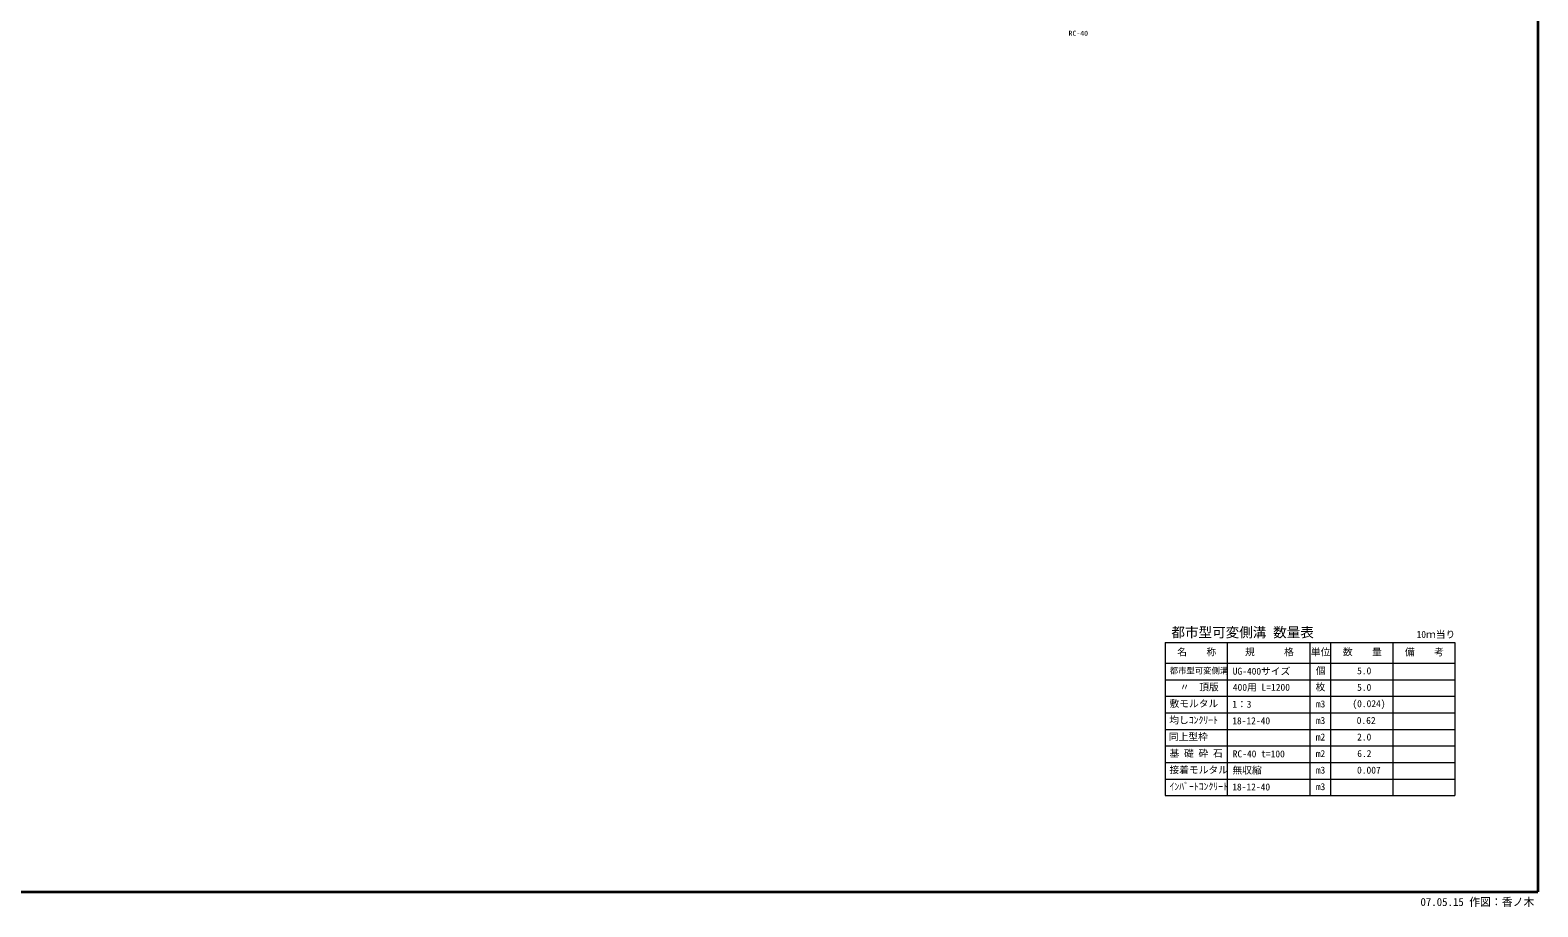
# Model space of a CAD drawing. Units: millimetres on the paper. Extents: x 15 to 1218, y 8 to 859.
# Drawn here: x 489 to 1218, y 8 to 431 of the extents above; entities that cross this region are included whole.
import ezdxf
from ezdxf.enums import TextEntityAlignment as Align

# ---------------------------------------------------------------- set-up
doc = ezdxf.new("R2010")
doc.units = ezdxf.units.MM
for name, color, linetype, lineweight in [('D-BMK-HTXT', 7, 'Continuous', 13), ('D-STR-HTXT(基礎砕石-旗)', 7, 'Continuous', 13), ('D-STR（構造物）', 1, 'Continuous', 35)]:
    doc.layers.add(name, color=color, linetype=linetype, lineweight=lineweight)
doc.layers.add('D-STR-DIM（寸法）2', color=7, linetype='Continuous')
doc.styles.add('ＭＳ ゴシック', font='')
doc.styles.get('ＭＳ ゴシック').set_extended_font_data('MS Gothic')

msp = doc.modelspace()

# ---------------------------------------------------------------- linework, layer by layer
at = {"layer": 'D-BMK-HTXT'}
for p, q in [((1038.219, 135.314), (1038.219, 61.314)), ((1038.219, 135.314), (1178.219, 135.314)), ((1068.219, 135.314), (1068.219, 61.314)), ((1108.219, 135.314), (1108.219, 61.314)), ((1118.219, 135.314), (1118.219, 61.314)), ((1148.219, 135.314), (1148.219, 61.314)), ((1178.219, 135.314), (1178.219, 61.314)), ((1038.219, 125.314), (1178.219, 125.314)), ((1038.219, 117.314), (1178.219, 117.314)), ((1038.219, 109.314), (1178.219, 109.314)), ((1038.219, 101.314), (1178.219, 101.314)), ((1038.219, 93.314), (1178.219, 93.314)), ((1038.219, 85.314), (1178.219, 85.314)), ((1038.219, 77.314), (1178.219, 77.314)), ((1038.219, 69.314), (1178.219, 69.314)), ((1038.219, 61.314), (1178.219, 61.314))]:
    msp.add_line(p, q, dxfattribs=at)
at = {"layer": 'D-STR（構造物）', "color": 2}
for p in [(1218.397, 858.575), (15.054, 14.862)]:
    msp.add_line(p, (1218.397, 14.862), dxfattribs=at)

# ---------------------------------------------------------------- texts
at = {"layer": 'D-BMK-HTXT', "style": 'ＭＳ ゴシック'}
for s, height, p in [('都市型可変側溝 数量表', 4.811, (1041.21, 136.354)), ('10ｍ当り', 3.367, (1159.759, 136.509)), ('名\u3000\u3000称', 3.367, (1044.055, 128.032)), ('規\u3000\u3000\u3000格', 3.367, (1076.859, 128.049)), ('単位', 3.367, (1108.678, 128.014)), ('数\u3000\u3000量', 3.367, (1124.108, 128.049)), ('備\u3000\u3000考', 3.367, (1154.126, 128.009)), ('都市型可変側溝', 2.886, (1040.416, 119.358)), ('UG-400サイズ', 3.367, (1070.867, 118.72)), ('個', 3.367, (1111.096, 118.996)), ('5.0', 3.367, (1131.008, 118.915)), ('\u3000〃\u3000頂版', 3.367, (1040.538, 111.058)), ('400用 L=1200', 3.367, (1070.938, 110.951)), ('枚', 3.367, (1110.918, 111.058)), ('5.0', 3.367, (1131.008, 110.915)), ('敷モルタル', 3.367, (1040.325, 103.058)), ('1：3', 3.367, (1070.636, 102.764)), ('m3', 3.367, (1111.043, 102.915)), ('(0.024)', 3.367, (1128.729, 103.033)), ('均しｺﾝｸﾘｰﾄ', 3.367, (1040.2, 95.076)), ('18-12-40', 3.367, (1070.636, 94.764)), ('m3', 3.367, (1111.043, 94.915)), ('0.62', 3.367, (1130.821, 94.915)), ('同上型枠', 3.367, (1040.005, 87.032)), ('m2', 3.367, (1111.034, 86.915)), ('2.0', 3.367, (1131.008, 86.915)), ('基 礎 砕 石', 3.367, (1040.325, 79.023)), ('RC-40 t=100', 3.367, (1070.867, 78.764)), ('m2', 3.367, (1111.034, 78.915)), ('6.2', 3.367, (1131.081, 78.915)), ('接着モルタル', 3.367, (1040.289, 71.023)), ('無収縮', 3.367, (1070.761, 70.845)), ('m3', 3.367, (1111.043, 70.915)), ('0.007', 3.367, (1130.977, 70.915)), ('ｲﾝﾊﾞｰﾄｺﾝｸﾘｰﾄ', 3.367, (1040.307, 62.988)), ('18-12-40', 3.367, (1070.636, 62.764)), ('m3', 3.367, (1111.043, 62.915))]:
    msp.add_text(s, height=height, dxfattribs=at).set_placement(p, align=Align.BOTTOM_LEFT)
at = {"layer": 'D-STR-DIM（寸法）2', "style": 'ＭＳ ゴシック'}
msp.add_text('07.05.15 作図：香ノ木', height=3.848, dxfattribs=at).set_placement((1161.646, 6.798), align=Align.BOTTOM_LEFT)
at = {"layer": 'D-STR-HTXT(基礎砕石-旗)', "style": 'ＭＳ ゴシック'}
msp.add_text('RC-40', height=2.405, dxfattribs=at).set_placement((991.508, 427.843), align=Align.BOTTOM_LEFT)

doc.saveas('drawing.dxf')
